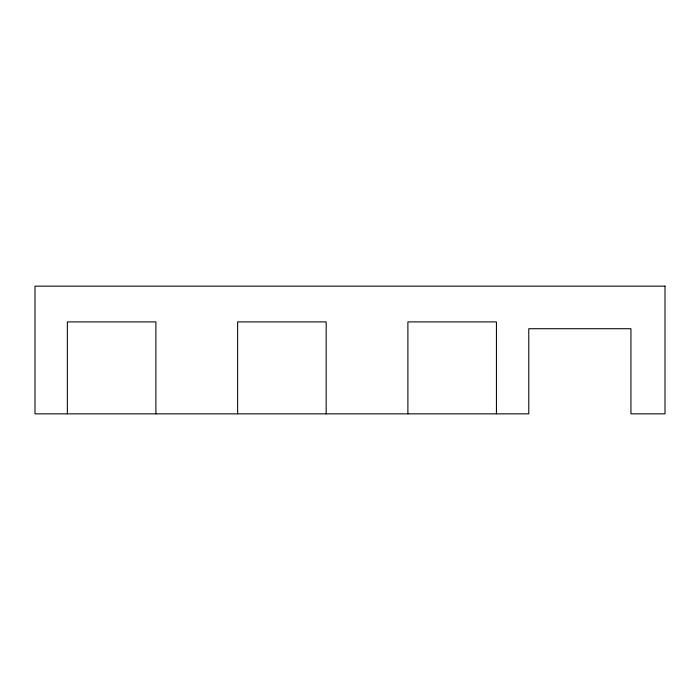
<?xml version="1.0" encoding="UTF-8"?>
<svg xmlns="http://www.w3.org/2000/svg" width="700" height="700" viewBox="0 0 700 700"><rect width="100%" height="100%" fill="white"/><g stroke="black" fill="none" stroke-linecap="round" stroke-linejoin="round"><path stroke-width="1.05" d="M496.431 413.849L496.431 321.904L407.89 321.904L407.89 413.849M326.165 413.849L326.165 321.904L237.624 321.904L237.624 413.849M155.89 413.849L155.89 321.904L67.349 321.904L67.349 413.849M665 286.151L35 286.151L35 413.849L528.78 413.849L528.78 328.72L630.945 328.72L630.945 413.849L665 413.849L665 286.151"/></g></svg>
